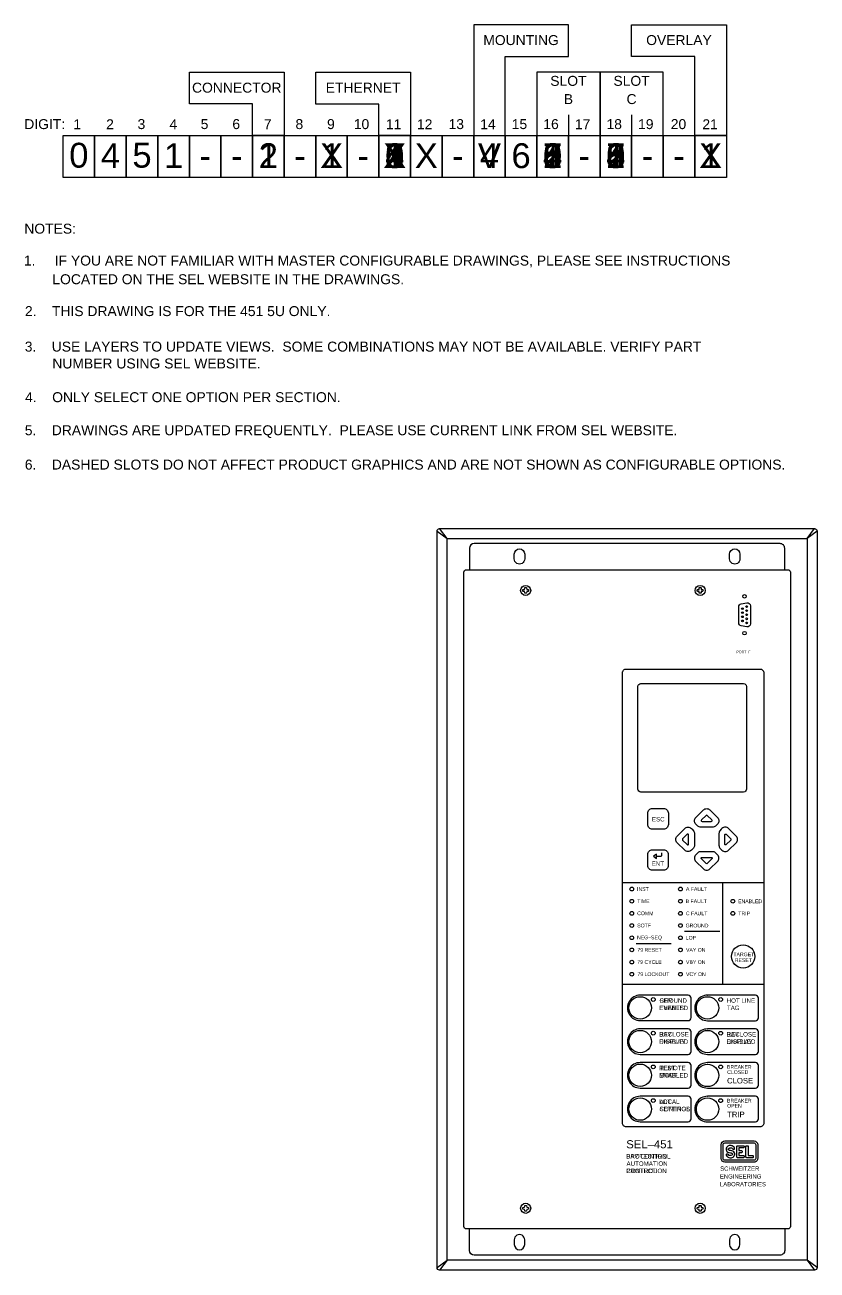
# Model space of a CAD drawing. Extents: x 1 to 47, y 1 to 35.
# Drawn here: x 0.99 to 22.15, y 1.75 to 35 of the extents above; entities that cross this region are included whole.
import ezdxf
from ezdxf.enums import TextEntityAlignment as Align

# ---------------------------------------------------------------- set-up
doc = ezdxf.new("R2010")
doc.units = 0
doc.header["$MEASUREMENT"] = 0
for name, color, linetype in [('1_00______CONNECTOR_TYPE__', 7, 'CONTINUOUS'), ('1_01__1-X__SCREW-TERMINAL_', 7, 'CONTINUOUS'), ('1_02__2-X__CONNECTORIZED_R', 7, 'CONTINUOUS'), ('1_03__1-1__SCREW-TERMINAL_', 7, 'CONTINUOUS'), ('1_04__2-1__CONNECTORIZED_R', 7, 'CONTINUOUS'), ('2_00______ETHERNET_CONNECT', 7, 'CONTINUOUS'), ('2_01__X__NONE', 7, 'CONTINUOUS'), ('2_02__1__PORTS_5A__5B_WITH', 7, 'CONTINUOUS'), ('2_03__3__PORTS_5A__5B_WITH', 7, 'CONTINUOUS'), ('2_04__5__PORTS_5A__5B_WITH', 7, 'CONTINUOUS'), ('2_05__0__PORTS_5C__5D_-_ET', 7, 'CONTINUOUS'), ('2_06__2__PORTS_5C__5D_-_ET', 7, 'CONTINUOUS'), ('2_07__4__PORTS_5C__5D_-_ET', 7, 'CONTINUOUS'), ('3_00______MOUNTING_', 7, 'CONTINUOUS'), ('3_01__V__VERTICAL_RACK_MOU', 7, 'CONTINUOUS'), ('3_02__4__VERTICAL_PANEL_MO', 7, 'CONTINUOUS'), ('4_00______IO_BOARD_POSITIO', 7, 'CONTINUOUS'), ('4_01__0__EMPTY', 7, 'CONTINUOUS'), ('4_02__1___8__INDEPENDENT_I', 7, 'CONTINUOUS'), ('4_03__2___8__OPTOISOLATED_', 7, 'CONTINUOUS'), ('4_04__4___24__OPTOISOLATED', 7, 'CONTINUOUS'), ('4_05__5___8__INDEPENDENT_I', 7, 'CONTINUOUS'), ('4_06__6___8__INDEPENDENT_I', 7, 'CONTINUOUS'), ('4_07__7___8__OPTOISOLATED_', 7, 'CONTINUOUS'), ('4_08__8___8__OPTOISOLATED_', 7, 'CONTINUOUS'), ('5_00______IO_BOARD_POSITIO', 7, 'CONTINUOUS'), ('5_01__0__EMPTY', 7, 'CONTINUOUS'), ('5_02__1___8__INDEPENDENT_I', 7, 'CONTINUOUS'), ('5_03__2___8__OPTOISOLATED_', 7, 'CONTINUOUS'), ('5_04__4___24__OPTOISOLATED', 7, 'CONTINUOUS'), ('5_05__5___8__INDEPENDENT_I', 7, 'CONTINUOUS'), ('5_06__6___8__INDEPENDENT_I', 7, 'CONTINUOUS'), ('5_07__7___8__OPTOISOLATED_', 7, 'CONTINUOUS'), ('5_08__8___8__OPTOISOLATED_', 7, 'CONTINUOUS'), ('6_00______FRONT_OVERLAY_', 7, 'CONTINUOUS'), ('6_01__X__STANDARD', 7, 'CONTINUOUS'), ('6_02__1__BAY_CONTROL', 7, 'CONTINUOUS'), ('7_00______DWG_', 7, 'CONTINUOUS')]:
    doc.layers.add(name, color=color, linetype=linetype)
doc.styles.add('ARIAL', font='arial.ttf')

msp = doc.modelspace()

# ---------------------------------------------------------------- linework, layer by layer
at = {"layer": '1_00______CONNECTOR_TYPE__'}
msp.add_lwpolyline([(2.851, 30.922), (2.007, 30.922), (2.007, 32.047), (2.851, 32.047), (2.851, 30.922)], dxfattribs=at)
at = {"layer": '2_00______ETHERNET_CONNECT'}
msp.add_lwpolyline([(2.851, 30.922), (2.007, 30.922), (2.007, 32.047), (2.851, 32.047), (2.851, 30.922)], dxfattribs=at)
at = {"layer": '3_00______MOUNTING_'}
msp.add_lwpolyline([(2.851, 30.922), (2.007, 30.922), (2.007, 32.047), (2.851, 32.047), (2.851, 30.922)], dxfattribs=at)
at = {"layer": '3_01__V__VERTICAL_RACK_MOU'}
for points in [[(21.285, 20.449), (21.285, 21.024, 0.414214), (21.16, 21.149), (12.99, 21.149, 0.414213), (12.865, 21.024), (12.865, 20.449)], [(21.285, 2.849), (21.285, 2.274, -0.414214), (21.16, 2.149), (12.99, 2.149, -0.414213), (12.865, 2.274), (12.865, 2.849)]]:
    msp.add_lwpolyline(points, format="xyb", dxfattribs=at)
for points in [[(14.339, 20.869), (14.339, 20.741, -1.000001), (14.061, 20.741), (14.061, 20.869, -1)], [(20.089, 20.869), (20.089, 20.741, -1.000001), (19.811, 20.741), (19.811, 20.869, -1)], [(21.435, 20.385), (21.435, 2.912, -0.414211), (21.371, 2.849), (12.779, 2.849, -0.414215), (12.715, 2.912), (12.715, 20.385, -0.414212), (12.779, 20.449), (21.371, 20.449, -0.414216)], [(14.339, 2.429), (14.339, 2.557, 1.000001), (14.061, 2.557), (14.061, 2.429, 1)], [(20.089, 2.429), (20.089, 2.557, 1.000001), (19.811, 2.557), (19.811, 2.429, 1)]]:
    msp.add_lwpolyline(points, format="xyb", close=True, dxfattribs=at)
at = {"layer": '3_02__4__VERTICAL_PANEL_MO'}
for points in [[(12, 21.482), (12.266, 21.282), (12.066, 21.549)], [(22.15, 21.482), (21.884, 21.282), (22.084, 21.549)], [(12, 1.815), (12.266, 2.015), (12.066, 1.749)], [(22.15, 1.815), (21.884, 2.015), (22.084, 1.749)]]:
    msp.add_lwpolyline(points, dxfattribs=at)
msp.add_lwpolyline([(22.15, 21.482), (22.15, 1.815, -0.414214), (22.084, 1.749), (12.066, 1.749, -0.414214), (12, 1.815), (12, 21.482, -0.414214), (12.066, 21.549), (22.084, 21.549, -0.414214)], format="xyb", close=True, dxfattribs=at)
msp.add_lwpolyline([(21.884, 21.282), (21.884, 2.015), (12.266, 2.015), (12.266, 21.282)], close=True, dxfattribs=at)
at = {"layer": '4_00______IO_BOARD_POSITIO'}
msp.add_lwpolyline([(2.851, 30.922), (2.007, 30.922), (2.007, 32.047), (2.851, 32.047), (2.851, 30.922)], dxfattribs=at)
at = {"layer": '5_00______IO_BOARD_POSITIO'}
msp.add_lwpolyline([(2.851, 30.922), (2.007, 30.922), (2.007, 32.047), (2.851, 32.047), (2.851, 30.922)], dxfattribs=at)
at = {"layer": '6_00______FRONT_OVERLAY_'}
msp.add_lwpolyline([(2.851, 30.922), (2.007, 30.922), (2.007, 32.047), (2.851, 32.047), (2.851, 30.922)], dxfattribs=at)
at = {"layer": '7_00______DWG_'}
for points in [[(13.82, 34.156), (15.507, 34.156), (15.507, 35), (12.976, 35), (12.976, 32.047), (13.82, 32.047), (13.82, 34.156)], [(18.882, 34.156), (17.195, 34.156), (17.195, 35), (19.726, 35), (19.726, 32.047), (18.882, 32.047), (18.882, 34.156)], [(7.07, 32.891), (5.382, 32.891), (5.382, 33.734), (7.913, 33.734), (7.913, 32.047), (7.07, 32.047), (7.07, 32.891)], [(10.445, 32.881), (8.757, 32.881), (8.757, 33.734), (11.289, 33.734), (11.289, 32.047), (10.445, 32.047), (10.445, 32.881)], [(16.351, 32.047), (16.351, 33.734), (14.664, 33.734), (14.664, 32.047), (16.351, 32.047)], [(18.039, 32.047), (18.039, 33.734), (16.351, 33.734), (16.351, 32.047), (18.038, 32.047)], [(15.507, 32.602), (15.507, 32.047)], [(17.194, 32.602), (17.194, 32.047)], [(2.851, 30.922), (2.007, 30.922), (2.007, 32.047), (2.851, 32.047), (2.851, 30.922)], [(3.695, 30.922), (2.851, 30.922), (2.851, 32.047), (3.695, 32.047), (3.695, 30.922)], [(4.538, 30.922), (3.695, 30.922), (3.695, 32.047), (4.538, 32.047), (4.538, 30.922)], [(5.382, 30.922), (4.538, 30.922), (4.538, 32.047), (5.382, 32.047), (5.382, 30.922)], [(6.226, 30.922), (5.382, 30.922), (5.382, 32.047), (6.226, 32.047), (6.226, 30.922)], [(7.07, 30.922), (6.226, 30.922), (6.226, 32.047), (7.07, 32.047), (7.07, 30.922)], [(7.913, 30.922), (7.07, 30.922), (7.07, 32.047), (7.913, 32.047), (7.913, 30.922)], [(8.757, 30.922), (7.913, 30.922), (7.913, 32.047), (8.757, 32.047), (8.757, 30.922)], [(9.601, 30.922), (8.757, 30.922), (8.757, 32.047), (9.601, 32.047), (9.601, 30.922)], [(10.445, 30.922), (9.601, 30.922), (9.601, 32.047), (10.445, 32.047), (10.445, 30.922)], [(11.289, 30.922), (10.445, 30.922), (10.445, 32.047), (11.289, 32.047), (11.289, 30.922)], [(12.132, 30.922), (11.289, 30.922), (11.289, 32.047), (12.132, 32.047), (12.132, 30.922)], [(12.976, 30.922), (12.132, 30.922), (12.132, 32.047), (12.976, 32.047), (12.976, 30.922)], [(13.82, 30.922), (12.976, 30.922), (12.976, 32.047), (13.82, 32.047), (13.82, 30.922)], [(14.664, 30.922), (13.82, 30.922), (13.82, 32.047), (14.664, 32.047), (14.664, 30.922)], [(15.507, 30.922), (14.664, 30.922), (14.664, 32.047), (15.507, 32.047), (15.507, 30.922)], [(16.351, 30.922), (15.507, 30.922), (15.507, 32.047), (16.351, 32.047), (16.351, 30.922)], [(17.195, 30.922), (16.351, 30.922), (16.351, 32.047), (17.195, 32.047), (17.195, 30.922)], [(18.038, 30.922), (17.195, 30.922), (17.195, 32.047), (18.038, 32.047), (18.038, 30.922)], [(18.882, 30.922), (18.038, 30.922), (18.038, 32.047), (18.882, 32.047), (18.882, 30.922)], [(19.726, 30.922), (18.882, 30.922), (18.882, 32.047), (19.726, 32.047), (19.726, 30.922)], [(20.725, 12.091), (16.949, 12.091)], [(19.619, 12.091), (19.619, 9.378)], [(19.548, 10.787), (18.608, 10.787)], [(18.254, 10.462), (17.313, 10.462)], [(20.725, 9.378), (16.949, 9.378)]]:
    msp.add_lwpolyline(points, dxfattribs=at)
for points in [[(14.441, 19.882, -0.391794), (14.433, 19.873), (14.393, 19.871, 0.399739), (14.392, 19.87), (14.39, 19.83, -0.391859), (14.382, 19.822), (14.348, 19.822, -0.391764), (14.34, 19.83), (14.338, 19.87, 0.399816), (14.337, 19.871), (14.297, 19.873, -0.391825), (14.289, 19.882), (14.288, 19.899), (14.289, 19.915, -0.391806), (14.297, 19.924), (14.337, 19.926, 0.399638), (14.338, 19.927), (14.34, 19.967, -0.391814), (14.348, 19.975), (14.382, 19.975, -0.39186), (14.39, 19.967), (14.392, 19.927, 0.399739), (14.393, 19.926), (14.433, 19.924, -0.391769), (14.441, 19.915), (14.442, 19.899), (14.441, 19.882)], [(19.101, 19.882, -0.391794), (19.093, 19.873), (19.053, 19.871, 0.399739), (19.052, 19.87), (19.05, 19.83, -0.391859), (19.042, 19.822), (19.008, 19.822, -0.391764), (19, 19.83), (18.998, 19.87, 0.399816), (18.997, 19.871), (18.957, 19.873, -0.391825), (18.949, 19.882), (18.948, 19.899), (18.949, 19.915, -0.391806), (18.957, 19.924), (18.997, 19.926, 0.399638), (18.998, 19.927), (19, 19.967, -0.391814), (19.008, 19.975), (19.042, 19.975, -0.39186), (19.05, 19.967), (19.052, 19.927, 0.399739), (19.053, 19.926), (19.093, 19.924, -0.391769), (19.101, 19.915), (19.102, 19.899), (19.101, 19.882)], [(17.859, 12.799), (17.967, 12.799, 0.414214), (18.002, 12.834), (18.002, 12.891)], [(14.441, 3.382, -0.391794), (14.433, 3.373), (14.393, 3.371, 0.399739), (14.392, 3.37), (14.39, 3.33, -0.391859), (14.382, 3.322), (14.348, 3.322, -0.391764), (14.34, 3.33), (14.338, 3.37, 0.399816), (14.337, 3.371), (14.297, 3.373, -0.391825), (14.289, 3.382), (14.288, 3.399), (14.289, 3.415, -0.391806), (14.297, 3.424), (14.337, 3.426, 0.399638), (14.338, 3.427), (14.34, 3.467, -0.391814), (14.348, 3.475), (14.382, 3.475, -0.39186), (14.39, 3.467), (14.392, 3.427, 0.399739), (14.393, 3.426), (14.433, 3.424, -0.391769), (14.441, 3.415), (14.442, 3.399), (14.441, 3.382)], [(19.101, 3.382, -0.391794), (19.093, 3.373), (19.053, 3.371, 0.399739), (19.052, 3.37), (19.05, 3.33, -0.391859), (19.042, 3.322), (19.008, 3.322, -0.391764), (19, 3.33), (18.998, 3.37, 0.399816), (18.997, 3.371), (18.957, 3.373, -0.391825), (18.949, 3.382), (18.948, 3.399), (18.949, 3.415, -0.391806), (18.957, 3.424), (18.997, 3.426, 0.399638), (18.998, 3.427), (19, 3.467, -0.391814), (19.008, 3.475), (19.042, 3.475, -0.39186), (19.05, 3.467), (19.052, 3.427, 0.399739), (19.053, 3.426), (19.093, 3.424, -0.391769), (19.101, 3.415), (19.102, 3.399), (19.101, 3.382)]]:
    msp.add_lwpolyline(points, format="xyb", dxfattribs=at)
for points in [[(20.368, 19.491), (20.368, 19.007, -0.46318), (20.275, 18.929), (20.122, 18.956, -0.363045), (20.057, 19.034), (20.057, 19.464, -0.360245), (20.122, 19.542), (20.275, 19.569, -0.463312)], [(17.049, 17.8), (20.625, 17.8, -0.414173), (20.725, 17.7), (20.725, 5.674, -0.414214), (20.625, 5.574), (17.049, 5.574, -0.414214), (16.949, 5.674), (16.949, 17.7, -0.414254)], [(17.445, 17.414), (20.185, 17.414, -0.414219), (20.265, 17.334), (20.265, 14.594, -0.414264), (20.185, 14.514), (17.445, 14.514, -0.41431), (17.365, 14.594), (17.365, 17.334, -0.414061)], [(17.751, 14.074), (18.051, 14.074, -0.414214), (18.176, 13.949), (18.176, 13.649, -0.414214), (18.051, 13.524), (17.751, 13.524, -0.414214), (17.626, 13.649), (17.626, 13.949, -0.414214)], [(19.044, 13.576, -0.176539), (18.966, 13.603), (18.929, 13.639), (18.91, 13.658, -0.414214), (18.91, 13.835), (19.112, 14.036, -0.414214), (19.288, 14.036), (19.49, 13.835, -0.414214), (19.49, 13.658), (19.471, 13.639), (19.434, 13.603, -0.176539), (19.356, 13.576)], [(19.183, 13.892), (19.062, 13.77, 0.66386), (19.079, 13.73), (19.321, 13.73, 0.66386), (19.338, 13.77), (19.217, 13.892, 0.408376)], [(18.872, 13.093, -0.176539), (18.845, 13.015), (18.81, 12.978), (18.791, 12.959, -0.414214), (18.614, 12.959), (18.412, 13.16, -0.414214), (18.412, 13.337), (18.614, 13.539, -0.414214), (18.791, 13.539), (18.81, 13.519), (18.845, 13.483, -0.176539), (18.872, 13.404)], [(18.557, 13.232), (18.678, 13.11, 0.66386), (18.719, 13.127), (18.719, 13.37, 0.66386), (18.678, 13.387), (18.557, 13.265, 0.408376)], [(19.528, 13.093, 0.176539), (19.555, 13.015), (19.59, 12.978), (19.609, 12.959, 0.414214), (19.786, 12.959), (19.988, 13.16, 0.414214), (19.988, 13.337), (19.786, 13.539, 0.414214), (19.609, 13.539), (19.59, 13.519), (19.555, 13.483, 0.176539), (19.528, 13.404)], [(19.843, 13.232), (19.722, 13.11, -0.66386), (19.681, 13.127), (19.681, 13.37, -0.66386), (19.722, 13.387), (19.843, 13.265, -0.408376)], [(17.75, 12.974), (18.05, 12.974, -0.414214), (18.175, 12.849), (18.175, 12.549, -0.414214), (18.05, 12.424), (17.75, 12.424, -0.414214), (17.625, 12.549), (17.625, 12.849, -0.414214)], [(19.044, 12.921, 0.176539), (18.966, 12.894), (18.929, 12.858), (18.91, 12.839, 0.414214), (18.91, 12.662), (19.112, 12.461, 0.414214), (19.288, 12.461), (19.49, 12.662, 0.414214), (19.49, 12.839), (19.471, 12.858), (19.434, 12.894, 0.176539), (19.356, 12.921)], [(19.183, 12.605), (19.062, 12.727, -0.66386), (19.079, 12.768), (19.321, 12.768, -0.66386), (19.338, 12.727), (19.217, 12.605, -0.408376)], [(17.427, 9.09, 1.005574), (17.424, 8.41), (18.704, 8.41, 0.414214), (18.784, 8.49), (18.784, 9.01, 0.414214), (18.704, 9.09), (17.424, 9.09)], [(19.227, 9.089, 1.005574), (19.224, 8.409), (20.504, 8.409, 0.414214), (20.584, 8.489), (20.584, 9.009, 0.414214), (20.504, 9.089), (19.224, 9.089)], [(17.427, 8.19, 1.005574), (17.424, 7.51), (18.704, 7.51, 0.414214), (18.784, 7.59), (18.784, 8.11, 0.414214), (18.704, 8.19), (17.424, 8.19)], [(19.227, 8.189, 1.005574), (19.224, 7.509), (20.504, 7.509, 0.414214), (20.584, 7.589), (20.584, 8.109, 0.414214), (20.504, 8.189), (19.224, 8.189)], [(17.427, 7.29, 1.005574), (17.424, 6.61), (18.704, 6.61, 0.414214), (18.784, 6.69), (18.784, 7.21, 0.414214), (18.704, 7.29), (17.424, 7.29)], [(19.227, 7.289, 1.005574), (19.224, 6.609), (20.504, 6.609, 0.414214), (20.584, 6.689), (20.584, 7.209, 0.414214), (20.504, 7.289), (19.224, 7.289)], [(17.427, 6.39, 1.005574), (17.424, 5.71), (18.704, 5.71, 0.414214), (18.784, 5.79), (18.784, 6.31, 0.414214), (18.704, 6.39), (17.424, 6.39)], [(19.227, 6.389, 1.005574), (19.224, 5.709), (20.504, 5.709, 0.414214), (20.584, 5.789), (20.584, 6.309, 0.414214), (20.504, 6.389), (19.224, 6.389)], [(20.564, 4.727, -0.414214), (20.465, 4.628), (19.685, 4.628, -0.414214), (19.587, 4.727), (19.587, 5.098, -0.414214), (19.685, 5.196), (20.465, 5.196, -0.414214), (20.564, 5.098)], [(20.512, 4.727, -0.414214), (20.465, 4.68), (19.685, 4.68, -0.414214), (19.639, 4.727), (19.639, 5.098, -0.414214), (19.685, 5.144), (20.465, 5.144, -0.414214), (20.512, 5.098)], [(19.828, 5.075, 0.192116), (19.745, 5.042, 0.12608), (19.719, 4.992, 0.336344), (19.765, 4.901, 0.087668), (19.833, 4.883, -0.022201), (19.853, 4.88, -0.039737), (19.867, 4.875, -0.23043), (19.891, 4.851, -0.182747), (19.889, 4.832, -0.221111), (19.844, 4.807, -0.058363), (19.816, 4.807, -0.13415), (19.787, 4.821, 0.006668), (19.771, 4.841, 0.085557), (19.767, 4.844, 0.231613), (19.728, 4.841, 0.170757), (19.72, 4.831, 0.118457), (19.722, 4.815, 0.153081), (19.756, 4.772, 0.186266), (19.839, 4.747, 0.192116), (19.922, 4.781, 0.12608), (19.948, 4.831, 0.336344), (19.902, 4.921, 0.087668), (19.834, 4.94, -0.022201), (19.815, 4.943, -0.039737), (19.8, 4.948, -0.23043), (19.776, 4.971, -0.182747), (19.778, 4.991, -0.221111), (19.823, 5.015, -0.058363), (19.851, 5.016, -0.13415), (19.88, 5.001, 0.006668), (19.896, 4.982, 0.085557), (19.9, 4.979, 0.231613), (19.939, 4.982, 0.170757), (19.947, 4.992, 0.118457), (19.945, 5.008, 0.153081), (19.911, 5.051, 0.186266)], [(20.062, 4.882), (20.062, 4.807), (20.185, 4.807, -0.424366), (20.2, 4.792), (20.2, 4.765, -0.404134), (20.185, 4.75), (20.022, 4.75, -0.432614), (20.006, 4.766), (20.006, 5.054, -0.396049), (20.022, 5.071), (20.185, 5.071, -0.424366), (20.2, 5.055), (20.2, 5.029, -0.404134), (20.185, 5.014), (20.062, 5.014), (20.062, 4.939), (20.134, 4.939, -0.353971), (20.144, 4.926), (20.144, 4.926), (20.144, 4.895, -0.353971), (20.134, 4.882)], [(20.266, 5.071), (20.294, 5.071, -0.432614), (20.309, 5.054), (20.309, 4.807), (20.429, 4.807, -0.424366), (20.444, 4.792), (20.444, 4.765, -0.404134), (20.429, 4.75), (20.266, 4.75, -0.432614), (20.25, 4.766), (20.25, 5.054, -0.396049)]]:
    msp.add_lwpolyline(points, format="xyb", close=True, dxfattribs=at)
msp.add_lwpolyline([(17.859, 12.857), (17.784, 12.799), (17.859, 12.741)], close=True, dxfattribs=at)
for centre, radius in [((14.365, 19.899), 0.135), ((19.025, 19.899), 0.135), ((20.212, 19.741), 0.047), ((20.156, 19.412), 0.0225), ((20.156, 19.303), 0.0225), ((20.268, 19.467), 0.0225), ((20.268, 19.358), 0.0225), ((20.156, 19.194), 0.0225), ((20.156, 19.085), 0.0225), ((20.268, 19.249), 0.0225), ((20.268, 19.14), 0.0225), ((20.268, 19.031), 0.0225), ((20.212, 18.757), 0.047), ((17.199, 11.924), 0.05), ((18.499, 11.924), 0.05), ((17.199, 11.599), 0.05), ((18.499, 11.599), 0.05), ((19.899, 11.599), 0.05), ((17.199, 11.274), 0.05), ((18.499, 11.274), 0.05), ((19.899, 11.274), 0.05), ((17.199, 10.949), 0.05), ((18.499, 10.949), 0.05), ((17.199, 10.624), 0.05), ((18.499, 10.624), 0.05), ((17.199, 10.299), 0.05), ((18.499, 10.299), 0.05), ((20.175, 10.124), 0.31), ((17.199, 9.974), 0.05), ((18.499, 9.974), 0.05), ((17.199, 9.649), 0.05), ((18.499, 9.649), 0.05), ((17.774, 8.975), 0.05), ((19.574, 8.974), 0.05), ((17.774, 8.075), 0.05), ((19.574, 8.074), 0.05), ((17.774, 7.175), 0.05), ((19.574, 7.174), 0.05), ((17.774, 6.275), 0.05), ((19.574, 6.274), 0.05), ((14.365, 3.399), 0.135), ((19.025, 3.399), 0.135)]:
    msp.add_circle(centre, radius, dxfattribs=at)
for centre in [(17.424, 8.75), (19.224, 8.749), (17.424, 7.85), (19.224, 7.849), (17.424, 6.95), (19.224, 6.949), (17.424, 6.05), (19.224, 6.049)]:
    msp.add_ellipse(centre, major_axis=(0.3, 0), ratio=0.999907, dxfattribs=at)

# ---------------------------------------------------------------- texts
at = {"layer": '1_01__1-X__SCREW-TERMINAL_', "style": 'ARIAL'}
for s, p in [('1', (7.491, 31.176)), ('X', (9.179, 31.176))]:
    msp.add_text(s, height=0.664, dxfattribs=at).set_placement(p, align=Align.CENTER)
at = {"layer": '1_02__2-X__CONNECTORIZED_R', "style": 'ARIAL'}
for s, p in [('2', (7.491, 31.176)), ('X', (9.179, 31.176))]:
    msp.add_text(s, height=0.664, dxfattribs=at).set_placement(p, align=Align.CENTER)
at = {"layer": '1_03__1-1__SCREW-TERMINAL_', "style": 'ARIAL'}
for p in [(7.491, 31.176), (9.179, 31.176)]:
    msp.add_text('1', height=0.664, dxfattribs=at).set_placement(p, align=Align.CENTER)
at = {"layer": '1_04__2-1__CONNECTORIZED_R', "style": 'ARIAL'}
for s, p in [('2', (7.491, 31.176)), ('1', (9.179, 31.176))]:
    msp.add_text(s, height=0.664, dxfattribs=at).set_placement(p, align=Align.CENTER)
at = {"layer": '2_01__X__NONE', "style": 'ARIAL'}
msp.add_text('X', height=0.664, dxfattribs=at).set_placement((10.867, 31.176), align=Align.CENTER)
at = {"layer": '2_02__1__PORTS_5A__5B_WITH', "style": 'ARIAL'}
msp.add_text('1', height=0.664, dxfattribs=at).set_placement((10.867, 31.176), align=Align.CENTER)
at = {"layer": '2_03__3__PORTS_5A__5B_WITH', "style": 'ARIAL'}
msp.add_text('3', height=0.664, dxfattribs=at).set_placement((10.867, 31.176), align=Align.CENTER)
at = {"layer": '2_04__5__PORTS_5A__5B_WITH', "style": 'ARIAL'}
msp.add_text('5', height=0.664, dxfattribs=at).set_placement((10.867, 31.176), align=Align.CENTER)
at = {"layer": '2_05__0__PORTS_5C__5D_-_ET', "style": 'ARIAL'}
msp.add_text('0', height=0.664, dxfattribs=at).set_placement((10.867, 31.176), align=Align.CENTER)
at = {"layer": '2_06__2__PORTS_5C__5D_-_ET', "style": 'ARIAL'}
msp.add_text('2', height=0.664, dxfattribs=at).set_placement((10.867, 31.176), align=Align.CENTER)
at = {"layer": '2_07__4__PORTS_5C__5D_-_ET', "style": 'ARIAL'}
msp.add_text('4', height=0.664, dxfattribs=at).set_placement((10.867, 31.176), align=Align.CENTER)
at = {"layer": '3_01__V__VERTICAL_RACK_MOU', "style": 'ARIAL'}
msp.add_text('V', height=0.664, dxfattribs=at).set_placement((13.398, 31.176), align=Align.CENTER)
at = {"layer": '3_02__4__VERTICAL_PANEL_MO', "style": 'ARIAL'}
msp.add_text('4', height=0.664, dxfattribs=at).set_placement((13.398, 31.176), align=Align.CENTER)
at = {"layer": '4_01__0__EMPTY', "style": 'ARIAL'}
msp.add_text('0', height=0.664, dxfattribs=at).set_placement((15.085, 31.176), align=Align.CENTER)
at = {"layer": '4_02__1___8__INDEPENDENT_I', "style": 'ARIAL'}
msp.add_text('1', height=0.664, dxfattribs=at).set_placement((15.085, 31.176), align=Align.CENTER)
at = {"layer": '4_03__2___8__OPTOISOLATED_', "style": 'ARIAL'}
msp.add_text('2', height=0.664, dxfattribs=at).set_placement((15.085, 31.176), align=Align.CENTER)
at = {"layer": '4_04__4___24__OPTOISOLATED', "style": 'ARIAL'}
msp.add_text('4', height=0.664, dxfattribs=at).set_placement((15.085, 31.176), align=Align.CENTER)
at = {"layer": '4_05__5___8__INDEPENDENT_I', "style": 'ARIAL'}
msp.add_text('5', height=0.664, dxfattribs=at).set_placement((15.085, 31.176), align=Align.CENTER)
at = {"layer": '4_06__6___8__INDEPENDENT_I', "style": 'ARIAL'}
msp.add_text('6', height=0.664, dxfattribs=at).set_placement((15.085, 31.176), align=Align.CENTER)
at = {"layer": '4_07__7___8__OPTOISOLATED_', "style": 'ARIAL'}
msp.add_text('7', height=0.664, dxfattribs=at).set_placement((15.085, 31.176), align=Align.CENTER)
at = {"layer": '4_08__8___8__OPTOISOLATED_', "style": 'ARIAL'}
msp.add_text('8', height=0.664, dxfattribs=at).set_placement((15.085, 31.176), align=Align.CENTER)
at = {"layer": '5_01__0__EMPTY', "style": 'ARIAL'}
msp.add_text('0', height=0.664, dxfattribs=at).set_placement((16.773, 31.176), align=Align.CENTER)
at = {"layer": '5_02__1___8__INDEPENDENT_I', "style": 'ARIAL'}
msp.add_text('1', height=0.664, dxfattribs=at).set_placement((16.773, 31.176), align=Align.CENTER)
at = {"layer": '5_03__2___8__OPTOISOLATED_', "style": 'ARIAL'}
msp.add_text('2', height=0.664, dxfattribs=at).set_placement((16.773, 31.176), align=Align.CENTER)
at = {"layer": '5_04__4___24__OPTOISOLATED', "style": 'ARIAL'}
msp.add_text('4', height=0.664, dxfattribs=at).set_placement((16.773, 31.176), align=Align.CENTER)
at = {"layer": '5_05__5___8__INDEPENDENT_I', "style": 'ARIAL'}
msp.add_text('5', height=0.664, dxfattribs=at).set_placement((16.773, 31.176), align=Align.CENTER)
at = {"layer": '5_06__6___8__INDEPENDENT_I', "style": 'ARIAL'}
msp.add_text('6', height=0.664, dxfattribs=at).set_placement((16.773, 31.176), align=Align.CENTER)
at = {"layer": '5_07__7___8__OPTOISOLATED_', "style": 'ARIAL'}
msp.add_text('7', height=0.664, dxfattribs=at).set_placement((16.773, 31.176), align=Align.CENTER)
at = {"layer": '5_08__8___8__OPTOISOLATED_', "style": 'ARIAL'}
msp.add_text('8', height=0.664, dxfattribs=at).set_placement((16.773, 31.176), align=Align.CENTER)
at = {"layer": '6_01__X__STANDARD', "style": 'ARIAL'}
msp.add_text('X', height=0.664, dxfattribs=at).set_placement((19.304, 31.176), align=Align.CENTER)
for s, p in [('GROUND', (17.939, 8.887)), ('ENABLED', (17.934, 8.691)), ('RECLOSE', (17.934, 7.987)), ('BAY', (19.734, 7.984)), ('ENABLED', (17.934, 7.791)), ('DISPLAY', (19.734, 7.792)), ('REMOTE', (17.934, 7.087)), ('ENABLED', (17.934, 6.891)), ('ALT', (17.941, 6.185)), ('SETTINGS', (17.94, 5.992)), ('PROTECTION', (17.052, 4.728)), ('AUTOMATION', (17.059, 4.533)), ('CONTROL', (17.057, 4.339))]:
    msp.add_text(s, height=0.118, dxfattribs=at).set_placement(p)
at = {"layer": '6_02__1__BAY_CONTROL', "style": 'ARIAL'}
msp.add_text('1', height=0.664, dxfattribs=at).set_placement((19.304, 31.176), align=Align.CENTER)
for s, p in [('SER', (17.94, 8.887)), ('EVENTS', (17.934, 8.692)), ('BAY', (17.934, 7.985)), ('RECLOSE', (19.734, 7.986)), ('DISPLAY', (17.934, 7.792)), ('ENABLED', (19.734, 7.79)), ('TEST', (17.941, 7.087)), ('MODE', (17.934, 6.892)), ('LOCAL', (17.934, 6.187)), ('CONTROL', (17.939, 5.992)), ('BAY CONTROL', (17.052, 4.728)), ('PROTECTION', (17.052, 4.339))]:
    msp.add_text(s, height=0.118, dxfattribs=at).set_placement(p)
at = {"layer": '7_00______DWG_', "style": 'ARIAL'}
for s, height, p in [('MOUNTING', 0.2655, (14.242, 34.462)), ('OVERLAY', 0.2655, (18.46, 34.462)), ('SLOT', 0.2655, (15.507, 33.373)), ('SLOT', 0.2655, (17.194, 33.373)), ('CONNECTOR', 0.2655, (6.648, 33.191)), ('ETHERNET', 0.2655, (10.023, 33.191)), ('B', 0.266, (15.507, 32.886)), ('C', 0.266, (17.194, 32.886)), ('0', 0.664, (2.429, 31.188)), ('4', 0.664, (3.273, 31.176)), ('5', 0.664, (4.116, 31.188)), ('1', 0.664, (4.96, 31.176)), ('X', 0.664, (11.71, 31.176)), ('6', 0.664, (14.242, 31.176)), ('-', 0.664, (5.804, 31.176)), ('-', 0.664, (6.648, 31.176)), ('-', 0.664, (8.335, 31.176)), ('-', 0.664, (10.023, 31.176)), ('-', 0.664, (12.554, 31.176)), ('-', 0.664, (15.929, 31.176)), ('-', 0.664, (17.617, 31.176)), ('-', 0.664, (18.46, 31.176))]:
    msp.add_text(s, height=height, dxfattribs=at).set_placement(p, align=Align.CENTER)
for s, height, p in [('DIGIT:', 0.2655, (0.971, 32.218)), ('1', 0.266, (2.284, 32.214)), ('2', 0.266, (3.158, 32.214)), ('3', 0.266, (3.997, 32.218)), ('4', 0.266, (4.851, 32.214)), ('5', 0.266, (5.684, 32.218)), ('6', 0.266, (6.53, 32.218)), ('7', 0.266, (7.37, 32.214)), ('8', 0.266, (8.216, 32.218)), ('9', 0.266, (9.059, 32.218)), ('10', 0.2655, (9.774, 32.218)), ('11', 0.2655, (10.632, 32.214)), ('12', 0.2655, (11.461, 32.214)), ('13', 0.2655, (12.305, 32.218)), ('14', 0.2655, (13.149, 32.214)), ('15', 0.2655, (13.993, 32.218)), ('16', 0.2655, (14.837, 32.218)), ('17', 0.2655, (15.68, 32.214)), ('18', 0.2655, (16.524, 32.218)), ('19', 0.2655, (17.368, 32.218)), ('20', 0.2655, (18.241, 32.218)), ('21', 0.2655, (19.085, 32.214)), ('NOTES:', 0.2655, (0.972, 29.426)), ('1.     IF YOU ARE NOT FAMILIAR WITH MASTER CONFIGURABLE DRAWINGS, PLEASE SEE INSTRUCTIONS', 0.2655, (0.96, 28.574)), ('       LOCATED ON THE SEL WEBSITE IN THE DRAWINGS.', 0.2655, (1, 28.076)), ('2.    THIS DRAWING IS FOR THE 451 5U ONLY.', 0.2655, (0.989, 27.224)), ('3.    USE LAYERS TO UPDATE VIEWS.  SOME COMBINATIONS MAY NOT BE AVAILABLE. VERIFY PART', 0.2655, (0.984, 26.277)), ('       NUMBER USING SEL WEBSITE.', 0.2655, (1, 25.826)), ('4.    ONLY SELECT ONE OPTION PER SECTION.', 0.2655, (0.995, 24.926)), ('5.    DRAWINGS ARE UPDATED FREQUENTLY.  PLEASE USE CURRENT LINK FROM SEL WEBSITE.', 0.2655, (0.985, 24.043)), ('6.    DASHED SLOTS DO NOT AFFECT PRODUCT GRAPHICS AND ARE NOT SHOWN AS CONFIGURABLE OPTIONS.', 0.2655, (0.986, 23.126)), ('PORT  F', 0.0688, (19.995, 18.222)), ('ESC', 0.118, (17.738, 13.729)), ('ENT', 0.118, (17.731, 12.544)), ('INST', 0.0983, (17.339, 11.876)), ('A FAULT', 0.0983, (18.646, 11.875)), ('TIME', 0.0983, (17.346, 11.551)), ('B FAULT', 0.0983, (18.64, 11.551)), ('ENABLED', 0.0983, (20.04, 11.547)), ('COMM', 0.0983, (17.344, 11.226)), ('C FAULT', 0.0983, (18.645, 11.225)), ('TRIP', 0.0983, (20.046, 11.222)), ('SOTF', 0.0983, (17.345, 10.901)), ('GROUND', 0.0983, (18.638, 10.9)), ('NEG–SEQ', 0.0983, (17.34, 10.583)), ('LOP', 0.0983, (18.642, 10.575)), ('79 RESET', 0.0983, (17.349, 10.251)), ('VAY ON', 0.0983, (18.648, 10.25)), ('79 CYCLE', 0.0983, (17.349, 9.926)), ('VBY ON', 0.0983, (18.648, 9.925)), ('TARGET', 0.0983, (19.914, 10.13)), ('RESET', 0.0983, (19.952, 9.977)), ('79 LOCKOUT', 0.0983, (17.349, 9.601)), ('VCY ON', 0.0983, (18.648, 9.6)), ('HOT LINE', 0.118, (19.734, 8.886)), ('TAG', 0.118, (19.741, 8.692)), ('BREAKER', 0.0983, (19.743, 7.124)), ('CLOSED', 0.0983, (19.748, 6.987)), ('CLOSE', 0.1475, (19.744, 6.733)), ('BREAKER', 0.0983, (19.743, 6.224)), ('OPEN', 0.0983, (19.748, 6.087)), ('TRIP', 0.1475, (19.746, 5.831)), ('SEL–451', 0.2163, (17.051, 5.001)), ('SCHWEITZER', 0.1131, (19.562, 4.403)), ('ENGINEERING', 0.11308, (19.555, 4.194)), ('LABORATORIES', 0.11308, (19.555, 3.986))]:
    msp.add_text(s, height=height, dxfattribs=at).set_placement(p)

doc.saveas('drawing.dxf')
